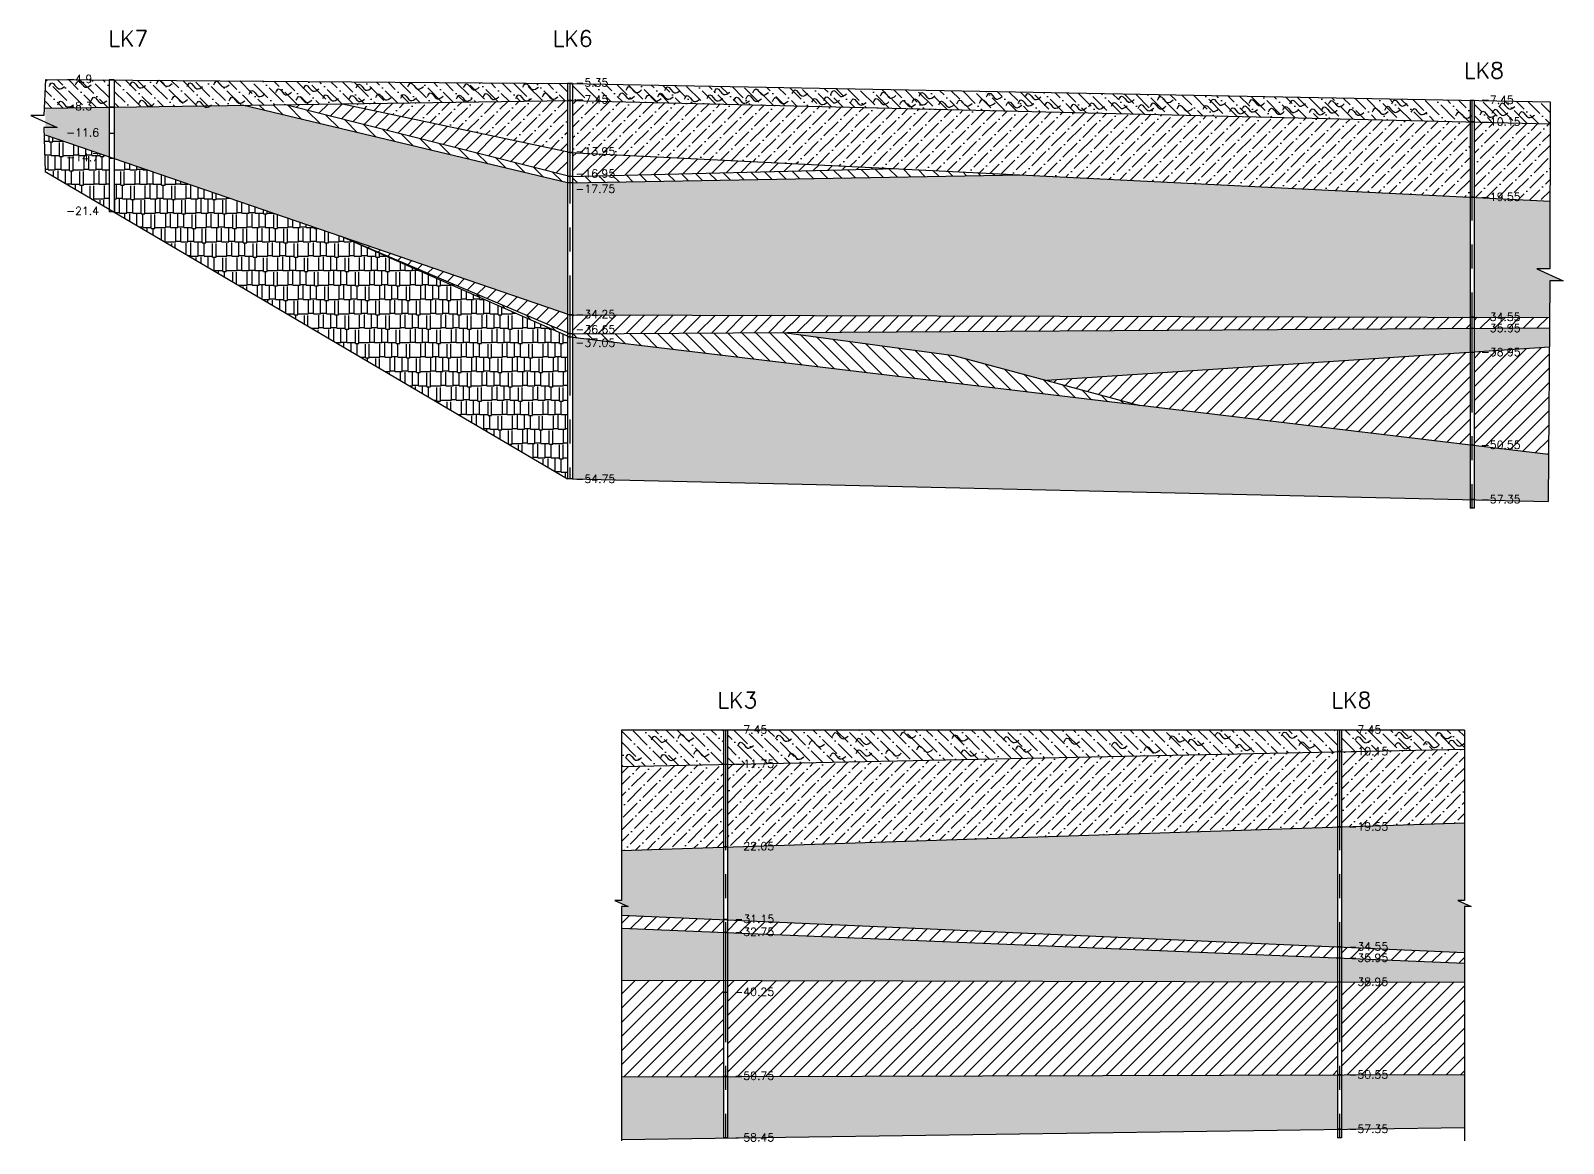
# Model space of a CAD drawing. Header units: millimetres. Extents: x 501029 to 503193, y 1805862 to 1807132.
# Drawn here: x 502999.6 to 503191.1, y 1806342.7 to 1806481.8 of the extents above; entities that cross this region are included whole.
import ezdxf

# ---------------------------------------------------------------- set-up
doc = ezdxf.new("R2010")
doc.units = ezdxf.units.MM
doc.header["$LTSCALE"] = 12
doc.header["$MEASUREMENT"] = 0
doc.linetypes.add('CENTER', pattern=[2, 1.25, -0.25, 0.25, -0.25])
for name, color, linetype in [('A1TITLE', 7, 'CONTINUOUS'), ('BOREHOLE', 7, 'CONTINUOUS'), ('HATCH', 8, 'CONTINUOUS'), ('TEXT', 4, 'CONTINUOUS')]:
    doc.layers.add(name, color=color, linetype=linetype)
doc.styles.get("Standard").update_dxf_attribs({"font": 'romans.shx'})
pattern_1 = [(45, (-208.5963, -79.5112), (-0.8838834765, 0.8838834765), [])]
pattern_2 = [(0, (-208.59625, -79.5112), (0.25, 0.5), [0, -0.5])]
pattern_3 = [(135, (-237.4255, 111.5472), (-1.94454364826, 0.5303300859), [2.5, -0.5, 0, -0.5])]
pattern_4 = [(45, (-237.4255, 111.5472), (0.5303300859, 1.94454364826), [2.5, -0.5, 0, -0.5])]
pattern_5 = [(0, (-230.56093, 92.44035), (0.25, 0.5), [0, -0.5])]
pattern_6 = [(45, (-230.5609, 92.4404), (-0.8838834765, 0.8838834765), [])]
pattern_7 = [(135, (-230.5609, 92.4404), (-0.8838834765, -0.8838834765), [])]
pattern_8 = [(0, (-230.561, 92.4404), (3.825, 1.8), [0.9, -0.75, 1.05, -0.45, 1.35, -0.6]), (0, (-229.661, 92.5154), (3.825, 1.8), [0.75, -2.85, 0.6, -0.9]), (0, (-227.861, 92.3279), (3.825, 1.8), [0.45, -4.65]), (90, (-230.5609, 92.4404), (-1.275, 1.8), [1.725, -5.475]), (90, (-229.6609, 92.4404), (-1.275, 1.8), [1.6875, -5.5125]), (90, (-228.9109, 92.4404), (-1.275, 1.8), [1.575, -5.625]), (90, (-227.8609, 92.3279), (-1.275, 1.8), [1.725, -5.475]), (90, (-227.4109, 92.3279), (-1.275, 1.8), [1.725, -5.475]), (90, (-226.0609, 92.4404), (-1.275, 1.8), [1.65, -5.55])]

msp = doc.modelspace()

# ---------------------------------------------------------------- hatches: boundary and pattern name
at = {"layer": 'HATCH', "linetype": 'Continuous'}
h = msp.add_hatch(dxfattribs=at)
h.set_pattern_fill('ANSI36', color=8, scale=8, angle=90, style=0)
h.set_pattern_definition(pattern_3)
h.paths.add_polyline_path([(503001.41, 1806475.75), (503001.4, 1806472.15), (503009.37, 1806472.27), (503009.37, 1806475.69)])
h.paths.add_polyline_path([(503010.02, 1806475.68), (503010.02, 1806472.28), (503066.63, 1806473.12), (503066.63, 1806475.23)])
h.paths.add_polyline_path([(503003.94, 1806475.06), (503007.68, 1806475.06), (503007.68, 1806476.56), (503003.94, 1806476.56)], flags=9)
h.paths.add_polyline_path([(503003.94, 1806471.66), (503007.73, 1806471.66), (503007.73, 1806473.16), (503003.94, 1806473.16)], flags=9)
h = msp.add_hatch(dxfattribs=at)
h.set_pattern_fill('ANSI36', color=8, scale=8, angle=90, style=0)
h.set_pattern_definition(pattern_3)
h.paths.add_polyline_path([(503189.43, 1806470.19), (503189.43, 1806472.94), (503179.92, 1806473.12), (503179.92, 1806470.42)])
h.paths.add_polyline_path([(503067.28, 1806475.22), (503067.28, 1806473.12), (503179.43, 1806470.43), (503179.43, 1806473.13)])
h.paths.add_polyline_path([(503180.72, 1806472.46), (503185.46, 1806472.46), (503185.46, 1806473.96), (503180.72, 1806473.96)], flags=9)
h.paths.add_polyline_path([(503180.72, 1806469.72), (503186.41, 1806469.72), (503186.41, 1806471.22), (503180.72, 1806471.22)], flags=9)
h.paths.add_polyline_path([(503067.58, 1806474.61), (503072.32, 1806474.61), (503072.32, 1806476.11), (503067.58, 1806476.11)], flags=9)
h.paths.add_polyline_path([(503067.58, 1806472.51), (503072.32, 1806472.51), (503072.32, 1806474.01), (503067.58, 1806474.01)], flags=25)
h = msp.add_hatch(dxfattribs=at)
h.set_pattern_fill('ANSI36', color=8, scale=8, style=0)
h.set_pattern_definition(pattern_4)
h.paths.add_polyline_path([(503189.42, 1806460.54), (503189.43, 1806470.19), (503179.92, 1806470.42), (503179.92, 1806461.01)])
h.paths.add_polyline_path([(503067.28, 1806473.12), (503067.28, 1806466.61), (503179.43, 1806461.04), (503179.43, 1806470.43)])
h.paths.add_polyline_path([(503180.72, 1806469.72), (503186.41, 1806469.72), (503186.41, 1806471.22), (503180.72, 1806471.22)], flags=9)
h.paths.add_polyline_path([(503180.72, 1806460.32), (503186.41, 1806460.32), (503186.41, 1806461.82), (503180.72, 1806461.82)], flags=9)
h.paths.add_polyline_path([(503067.58, 1806472.51), (503072.32, 1806472.51), (503072.32, 1806474.01), (503067.58, 1806474.01)], flags=9)
h.paths.add_polyline_path([(503067.58, 1806466.01), (503073.27, 1806466.01), (503073.27, 1806467.51), (503067.58, 1806467.51)], flags=25)
h = msp.add_hatch(dxfattribs=at)
h.set_pattern_fill('DOTS,_I', color=8, scale=8, style=2)
h.set_pattern_definition(pattern_5)
h.paths.add_polyline_path([(503066.63, 1806446.44), (503066.63, 1806462.83), (503026.05, 1806472.52), (503010.02, 1806472.28), (503010.02, 1806465.88)])
h.paths.add_polyline_path([(503001.4, 1806472.15), (503001.4, 1806468.83), (503009.37, 1806466.1), (503009.37, 1806472.27)])
h.paths.add_polyline_path([(503003.94, 1806471.66), (503007.73, 1806471.66), (503007.73, 1806473.16), (503003.94, 1806473.16)], flags=9)
h.paths.add_polyline_path([(503003.94, 1806468.36), (503008.68, 1806468.36), (503008.68, 1806469.86), (503003.94, 1806469.86)], flags=24)
h.paths.add_polyline_path([(503003.94, 1806465.26), (503008.68, 1806465.26), (503008.68, 1806466.76), (503003.94, 1806466.76)], flags=9)
h = msp.add_hatch(dxfattribs=at)
h.set_pattern_fill('ANSI31,_I', color=8, scale=10, angle=90, style=2)
h.set_pattern_definition(pattern_7)
h.paths.add_polyline_path([(503123.32, 1806463.83), (503107.8, 1806464.6), (503067.28, 1806463.63), (503067.28, 1806462.83)])
h.paths.add_polyline_path([(503066.63, 1806462.83), (503066.63, 1806463.71), (503031.24, 1806472.6), (503026.05, 1806472.52)])
h.paths.add_polyline_path([(503067.58, 1806463.23), (503073.27, 1806463.23), (503073.27, 1806464.73), (503067.58, 1806464.73)], flags=9)
h = msp.add_hatch(dxfattribs=at)
h.set_pattern_fill('ANSI31,_I', color=8, scale=10, style=2)
h.set_pattern_definition(pattern_6)
h.paths.add_polyline_path([(503067.28, 1806466.61), (503067.28, 1806463.63), (503107.8, 1806464.6)])
h.paths.add_polyline_path([(503066.63, 1806463.71), (503066.63, 1806466.7), (503038.33, 1806472.7), (503031.24, 1806472.6)])
h.paths.add_polyline_path([(503067.58, 1806466.01), (503073.27, 1806466.01), (503073.27, 1806467.51), (503067.58, 1806467.51)], flags=9)
h.paths.add_polyline_path([(503067.58, 1806463.23), (503073.27, 1806463.23), (503073.27, 1806464.73), (503067.58, 1806464.73)], flags=9)
h = msp.add_hatch(dxfattribs=at)
h.set_pattern_fill('ANSI36', color=8, scale=8, style=0)
h.set_pattern_definition(pattern_4)
h.paths.add_polyline_path([(503038.33, 1806472.7), (503066.63, 1806466.7), (503066.63, 1806473.12)])
h = msp.add_hatch(dxfattribs=at)
h.set_pattern_fill('AR-RSHKE,_I', color=8, scale=0.15, style=2)
h.set_pattern_definition(pattern_8)
h.paths.add_polyline_path([(503009.37, 1806466.1), (503001.4, 1806468.83), (503001.4, 1806464.25), (503009.37, 1806459.56)])
h.paths.add_polyline_path([(503003.94, 1806465.26), (503008.68, 1806465.26), (503008.68, 1806466.76), (503003.94, 1806466.76)], flags=24)
h = msp.add_hatch(dxfattribs=at)
h.set_pattern_fill('AR-RSHKE,_I', color=8, scale=0.15, style=2)
h.set_pattern_definition(pattern_8)
h.paths.add_polyline_path([(503066.63, 1806425.83), (503066.63, 1806443.67), (503038.34, 1806456.15), (503010.02, 1806465.88), (503010.02, 1806459.18)])
h = msp.add_hatch(dxfattribs=at)
h.set_pattern_fill('DOTS,_I', color=8, scale=8, style=2)
h.set_pattern_definition([(0, (-237.4255, 111.54716), (0.25, 0.5), [0, -0.5])])
h.paths.add_polyline_path([(503187.77, 1806452.06), (503189.41, 1806452.06), (503189.42, 1806460.54), (503179.92, 1806461.01), (503179.92, 1806446.03), (503189.38, 1806446), (503189.41, 1806450.58), (503191.08, 1806450.58)])
h.paths.add_polyline_path([(503179.43, 1806446.03), (503179.43, 1806461.04), (503123.32, 1806463.83), (503067.28, 1806462.83), (503067.28, 1806446.33)])
h.paths.add_polyline_path([(503180.72, 1806460.32), (503186.41, 1806460.32), (503186.41, 1806461.82), (503180.72, 1806461.82)], flags=9)
h.paths.add_polyline_path([(503180.72, 1806445.32), (503186.41, 1806445.32), (503186.41, 1806446.82), (503180.72, 1806446.82)], flags=9)
h.paths.add_polyline_path([(503067.58, 1806461.33), (503073.27, 1806461.33), (503073.27, 1806462.83), (503067.58, 1806462.83)], flags=24)
h.paths.add_polyline_path([(503067.58, 1806445.66), (503073.27, 1806445.66), (503073.27, 1806447.16), (503067.58, 1806447.16)], flags=9)
h = msp.add_hatch(dxfattribs=at)
h.set_pattern_fill('ANSI31,_I', color=8, scale=10, angle=90, style=2)
h.set_pattern_definition(pattern_7)
h.paths.add_polyline_path([(503138.16, 1806434.98), (503114.92, 1806441.24), (503093.97, 1806444.09), (503067.28, 1806443.93), (503067.28, 1806443.49)])
h.paths.add_polyline_path([(503038.3, 1806456.17), (503066.63, 1806443.67), (503066.63, 1806444.07)])
h.paths.add_polyline_path([(503067.58, 1806442.08), (503073.27, 1806442.08), (503073.27, 1806443.58), (503067.58, 1806443.58)], flags=25)
h = msp.add_hatch(dxfattribs=at)
h.set_pattern_fill('ANSI31,_I', color=8, scale=10, style=2)
h.set_pattern_definition(pattern_6)
h.paths.add_polyline_path([(503066.63, 1806444.07), (503066.63, 1806446.44), (503038.35, 1806456.15)])
h = msp.add_hatch(dxfattribs=at)
h.set_pattern_fill('ANSI31,_I', color=8, scale=10, style=2)
h.set_pattern_definition([(45, (-237.4255, 111.5472), (-0.8838834765, 0.8838834765), [])])
h.paths.add_polyline_path([(503189.37, 1806444.69), (503189.38, 1806446), (503179.92, 1806446.03), (503179.92, 1806444.63)])
h.paths.add_polyline_path([(503067.28, 1806446.33), (503067.28, 1806443.93), (503179.43, 1806444.62), (503179.43, 1806446.03)])
h.paths.add_polyline_path([(503180.72, 1806445.32), (503186.41, 1806445.32), (503186.41, 1806446.82), (503180.72, 1806446.82)], flags=9)
h.paths.add_polyline_path([(503180.72, 1806443.92), (503186.41, 1806443.92), (503186.41, 1806445.42), (503180.72, 1806445.42)], flags=9)
h.paths.add_polyline_path([(503067.58, 1806445.66), (503073.27, 1806445.66), (503073.27, 1806447.16), (503067.58, 1806447.16)], flags=9)
h.paths.add_polyline_path([(503067.58, 1806443.75), (503073.27, 1806443.75), (503073.27, 1806445.25), (503067.58, 1806445.25)], flags=9)
h = msp.add_hatch(dxfattribs=at)
h.set_pattern_fill('DOTS,_I', color=8, scale=8, style=2)
h.set_pattern_definition(pattern_5)
h.paths.add_polyline_path([(503179.92, 1806444.63), (503179.92, 1806441.66), (503189.35, 1806442.29), (503189.37, 1806444.69)])
h.paths.add_polyline_path([(503093.97, 1806444.09), (503114.92, 1806441.24), (503126.54, 1806438.11), (503179.43, 1806441.63), (503179.43, 1806444.62)])
h.paths.add_polyline_path([(503180.72, 1806443.92), (503186.41, 1806443.92), (503186.41, 1806445.42), (503180.72, 1806445.42)], flags=9)
h.paths.add_polyline_path([(503180.72, 1806440.92), (503186.41, 1806440.92), (503186.41, 1806442.42), (503180.72, 1806442.42)], flags=9)
h = msp.add_hatch(dxfattribs=at)
h.set_pattern_fill('AR-RSHKE,_I', color=8, scale=0.15, style=2)
h.set_pattern_definition(pattern_8)
h.paths.add_polyline_path([(503179.43, 1806423.23), (503179.43, 1806430.03), (503067.28, 1806443.49), (503067.28, 1806425.83)])
h.paths.add_polyline_path([(503179.92, 1806429.97), (503179.92, 1806423.21), (503189.19, 1806423), (503189.24, 1806428.85)])
h.paths.add_polyline_path([(503067.58, 1806442.08), (503073.27, 1806442.08), (503073.27, 1806443.58), (503067.58, 1806443.58)], flags=9)
h.paths.add_polyline_path([(503067.58, 1806425.06), (503073.27, 1806425.06), (503073.27, 1806426.56), (503067.58, 1806426.56)], flags=25)
h.paths.add_polyline_path([(503180.72, 1806429.32), (503186.41, 1806429.32), (503186.41, 1806430.82), (503180.72, 1806430.82)], flags=9)
h.paths.add_polyline_path([(503180.72, 1806422.52), (503186.41, 1806422.52), (503186.41, 1806424.02), (503180.72, 1806424.02)], flags=9)
h = msp.add_hatch(dxfattribs=at)
h.set_pattern_fill('ANSI31,_I', color=8, scale=10, style=2)
h.set_pattern_definition(pattern_6)
h.paths.add_polyline_path([(503189.24, 1806428.85), (503189.35, 1806442.29), (503179.92, 1806441.66), (503179.92, 1806429.97)])
h.paths.add_polyline_path([(503179.43, 1806430.03), (503179.43, 1806441.63), (503126.54, 1806438.11), (503138.16, 1806434.98)])
h.paths.add_polyline_path([(503180.72, 1806440.92), (503186.41, 1806440.92), (503186.41, 1806442.42), (503180.72, 1806442.42)], flags=9)
h.paths.add_polyline_path([(503180.72, 1806429.32), (503186.41, 1806429.32), (503186.41, 1806430.82), (503180.72, 1806430.82)], flags=25)
h = msp.add_hatch(dxfattribs=at)
h.set_pattern_fill('ANSI36', color=8, scale=8, angle=90, style=0)
h.set_pattern_definition([(135, (-208.5963, -79.5112), (-1.94454364826, 0.5303300859), [2.5, -0.5, 0, -0.5])])
h.paths.add_polyline_path([(503073.4, 1806394.41), (503073.4, 1806389.84), (503086.15, 1806390.1), (503086.15, 1806394.41)])
h.paths.add_polyline_path([(503163.38, 1806394.41), (503163.38, 1806391.71), (503178.73, 1806392.03), (503178.73, 1806394.41)])
h.paths.add_polyline_path([(503162.88, 1806391.7), (503162.88, 1806394.41), (503086.64, 1806394.41), (503086.64, 1806390.11)])
h.paths.add_polyline_path([(503164.17, 1806391), (503169.86, 1806391), (503169.86, 1806392.5), (503164.17, 1806392.5)], flags=9)
h.paths.add_polyline_path([(503164.17, 1806393.74), (503168.91, 1806393.74), (503168.91, 1806395.24), (503164.17, 1806395.24)], flags=9)
h.paths.add_polyline_path([(503087.44, 1806393.74), (503092.18, 1806393.74), (503092.18, 1806395.24), (503087.44, 1806395.24)], flags=9)
h.paths.add_polyline_path([(503087.44, 1806389.44), (503093.13, 1806389.44), (503093.13, 1806390.94), (503087.44, 1806390.94)], flags=9)
h.paths.add_polyline_path([(503087.44, 1806393.74), (503092.18, 1806393.74), (503092.18, 1806395.24), (503087.44, 1806395.24)], flags=9)
h.paths.add_polyline_path([(503087.44, 1806389.44), (503093.13, 1806389.44), (503093.13, 1806390.94), (503087.44, 1806390.94)], flags=9)
h = msp.add_hatch(dxfattribs=at)
h.set_pattern_fill('ANSI36', color=8, scale=8, style=0)
h.set_pattern_definition([(45, (-208.5963, -79.5112), (0.5303300859, 1.94454364826), [2.5, -0.5, 0, -0.5])])
h.paths.add_polyline_path([(503086.15, 1806379.79), (503086.15, 1806390.1), (503073.4, 1806389.84), (503073.4, 1806379.37)])
h.paths.add_polyline_path([(503162.88, 1806382.3), (503162.88, 1806391.7), (503086.64, 1806390.11), (503086.64, 1806379.81)])
h.paths.add_polyline_path([(503163.38, 1806391.71), (503163.38, 1806382.31), (503178.73, 1806382.82), (503178.73, 1806392.03)])
h.paths.add_polyline_path([(503087.44, 1806389.44), (503093.13, 1806389.44), (503093.13, 1806390.94), (503087.44, 1806390.94)], flags=24)
h.paths.add_polyline_path([(503087.44, 1806379.14), (503093.13, 1806379.14), (503093.13, 1806380.64), (503087.44, 1806380.64)], flags=9)
h.paths.add_polyline_path([(503087.44, 1806389.44), (503093.13, 1806389.44), (503093.13, 1806390.94), (503087.44, 1806390.94)], flags=24)
h.paths.add_polyline_path([(503087.44, 1806379.14), (503093.13, 1806379.14), (503093.13, 1806380.64), (503087.44, 1806380.64)], flags=9)
h.paths.add_polyline_path([(503164.17, 1806381.6), (503169.86, 1806381.6), (503169.86, 1806383.1), (503164.17, 1806383.1)], flags=9)
h.paths.add_polyline_path([(503164.17, 1806391), (503169.86, 1806391), (503169.86, 1806392.5), (503164.17, 1806392.5)], flags=9)
h = msp.add_hatch(dxfattribs=at)
h.set_pattern_fill('DOTS,_I', color=8, scale=8, style=2)
h.set_pattern_definition(pattern_2)
h.paths.add_polyline_path([(503073.4, 1806379.37), (503073.4, 1806373.09), (503072.58, 1806373.09), (503074.24, 1806372.34), (503073.4, 1806372.34), (503073.4, 1806371.28), (503086.15, 1806370.72), (503086.15, 1806379.79)])
h.paths.add_polyline_path([(503162.88, 1806367.32), (503162.88, 1806382.3), (503086.64, 1806379.81), (503086.64, 1806370.7)])
h.paths.add_polyline_path([(503177.91, 1806373.09), (503178.73, 1806373.09), (503178.73, 1806382.82), (503163.38, 1806382.31), (503163.38, 1806367.3), (503178.73, 1806366.62), (503178.73, 1806372.34), (503179.57, 1806372.34)])
h.paths.add_polyline_path([(503087.44, 1806379.14), (503093.13, 1806379.14), (503093.13, 1806380.64), (503087.44, 1806380.64)], flags=24)
h.paths.add_polyline_path([(503087.44, 1806370.04), (503093.13, 1806370.04), (503093.13, 1806371.54), (503087.44, 1806371.54)], flags=25)
h.paths.add_polyline_path([(503087.44, 1806379.14), (503093.13, 1806379.14), (503093.13, 1806380.64), (503087.44, 1806380.64)], flags=24)
h.paths.add_polyline_path([(503087.44, 1806370.04), (503093.13, 1806370.04), (503093.13, 1806371.54), (503087.44, 1806371.54)], flags=25)
h.paths.add_polyline_path([(503164.17, 1806366.6), (503169.86, 1806366.6), (503169.86, 1806368.1), (503164.17, 1806368.1)], flags=9)
h.paths.add_polyline_path([(503164.17, 1806381.6), (503169.86, 1806381.6), (503169.86, 1806383.1), (503164.17, 1806383.1)], flags=9)
h = msp.add_hatch(dxfattribs=at)
h.set_pattern_fill('ANSI31,_I', color=8, scale=10, style=2)
h.set_pattern_definition(pattern_1)
h.paths.add_polyline_path([(503073.4, 1806371.28), (503073.4, 1806369.65), (503086.15, 1806369.12), (503086.15, 1806370.72)])
h.paths.add_polyline_path([(503086.64, 1806370.7), (503086.64, 1806369.1), (503162.88, 1806365.92), (503162.88, 1806367.32)])
h.paths.add_polyline_path([(503163.38, 1806367.3), (503163.38, 1806365.9), (503178.73, 1806365.26), (503178.73, 1806366.62)])
h.paths.add_polyline_path([(503087.44, 1806370.04), (503093.13, 1806370.04), (503093.13, 1806371.54), (503087.44, 1806371.54)], flags=9)
h.paths.add_polyline_path([(503087.44, 1806368.44), (503093.13, 1806368.44), (503093.13, 1806369.94), (503087.44, 1806369.94)], flags=25)
h.paths.add_polyline_path([(503087.44, 1806370.04), (503093.13, 1806370.04), (503093.13, 1806371.54), (503087.44, 1806371.54)], flags=9)
h.paths.add_polyline_path([(503087.44, 1806368.44), (503093.13, 1806368.44), (503093.13, 1806369.94), (503087.44, 1806369.94)], flags=25)
h.paths.add_polyline_path([(503164.17, 1806365.2), (503169.86, 1806365.2), (503169.86, 1806366.7), (503164.17, 1806366.7)], flags=9)
h.paths.add_polyline_path([(503164.17, 1806366.6), (503169.86, 1806366.6), (503169.86, 1806368.1), (503164.17, 1806368.1)], flags=9)
h = msp.add_hatch(dxfattribs=at)
h.set_pattern_fill('DOTS,_I', color=8, scale=8, style=2)
h.set_pattern_definition(pattern_2)
h.paths.add_polyline_path([(503086.15, 1806363.1), (503086.15, 1806369.12), (503073.4, 1806369.65), (503073.4, 1806363.13)])
h.paths.add_polyline_path([(503162.88, 1806362.91), (503162.88, 1806365.92), (503086.64, 1806369.1), (503086.64, 1806363.1)])
h.paths.add_polyline_path([(503163.38, 1806365.9), (503163.38, 1806362.91), (503178.73, 1806362.87), (503178.73, 1806365.26)])
h.paths.add_polyline_path([(503087.44, 1806368.44), (503093.13, 1806368.44), (503093.13, 1806369.94), (503087.44, 1806369.94)], flags=9)
h.paths.add_polyline_path([(503087.44, 1806368.44), (503093.13, 1806368.44), (503093.13, 1806369.94), (503087.44, 1806369.94)], flags=9)
h.paths.add_polyline_path([(503164.17, 1806362.2), (503169.86, 1806362.2), (503169.86, 1806363.7), (503164.17, 1806363.7)], flags=9)
h.paths.add_polyline_path([(503164.17, 1806365.2), (503169.86, 1806365.2), (503169.86, 1806366.7), (503164.17, 1806366.7)], flags=9)
h = msp.add_hatch(dxfattribs=at)
h.set_pattern_fill('ANSI31,_I', color=8, scale=10, style=2)
h.set_pattern_definition(pattern_1)
h.paths.add_polyline_path([(503073.4, 1806363.13), (503073.4, 1806351.07), (503086.15, 1806351.11), (503086.15, 1806363.1)])
h.paths.add_polyline_path([(503162.88, 1806351.31), (503162.88, 1806362.91), (503086.64, 1806363.1), (503086.64, 1806351.11)])
h.paths.add_polyline_path([(503178.73, 1806351.35), (503178.73, 1806362.87), (503163.38, 1806362.91), (503163.38, 1806351.31)])
h.paths.add_polyline_path([(503087.44, 1806360.94), (503093.13, 1806360.94), (503093.13, 1806362.44), (503087.44, 1806362.44)], flags=24)
h.paths.add_polyline_path([(503087.44, 1806350.44), (503093.13, 1806350.44), (503093.13, 1806351.94), (503087.44, 1806351.94)], flags=9)
h.paths.add_polyline_path([(503087.44, 1806360.94), (503093.13, 1806360.94), (503093.13, 1806362.44), (503087.44, 1806362.44)], flags=24)
h.paths.add_polyline_path([(503087.44, 1806350.44), (503093.13, 1806350.44), (503093.13, 1806351.94), (503087.44, 1806351.94)], flags=9)
h.paths.add_polyline_path([(503164.17, 1806350.6), (503169.86, 1806350.6), (503169.86, 1806352.1), (503164.17, 1806352.1)], flags=9)
h.paths.add_polyline_path([(503164.17, 1806362.2), (503169.86, 1806362.2), (503169.86, 1806363.7), (503164.17, 1806363.7)], flags=9)
h = msp.add_hatch(dxfattribs=at)
h.set_pattern_fill('CROSS', color=8, scale=4, style=0)
h.set_pattern_definition([(0, (-208.5963, -79.5112), (1, 1), [0.5, -1.5]), (90, (-208.3463, -79.7612), (-1, 1), [0.5, -1.5])])
h.paths.add_polyline_path([(503162.88, 1806344.51), (503162.88, 1806351.31), (503086.64, 1806351.11), (503086.64, 1806343.41)])
h.paths.add_polyline_path([(503086.15, 1806351.11), (503073.4, 1806351.07), (503073.4, 1806343.22), (503086.15, 1806343.4)])
h.paths.add_polyline_path([(503163.38, 1806351.31), (503163.38, 1806344.51), (503178.73, 1806344.73), (503178.73, 1806351.35)])
h.paths.add_polyline_path([(503087.44, 1806350.44), (503093.13, 1806350.44), (503093.13, 1806351.94), (503087.44, 1806351.94)], flags=9)
h.paths.add_polyline_path([(503087.44, 1806342.74), (503093.13, 1806342.74), (503093.13, 1806344.24), (503087.44, 1806344.24)], flags=9)
h.paths.add_polyline_path([(503087.44, 1806350.44), (503093.13, 1806350.44), (503093.13, 1806351.94), (503087.44, 1806351.94)], flags=9)
h.paths.add_polyline_path([(503087.44, 1806342.74), (503093.13, 1806342.74), (503093.13, 1806344.24), (503087.44, 1806344.24)], flags=9)
h.paths.add_polyline_path([(503164.17, 1806343.8), (503169.86, 1806343.8), (503169.86, 1806345.3), (503164.17, 1806345.3)], flags=9)
h.paths.add_polyline_path([(503164.17, 1806350.6), (503169.86, 1806350.6), (503169.86, 1806352.1), (503164.17, 1806352.1)], flags=9)

# ---------------------------------------------------------------- linework, layer by layer
at = {"layer": 'A1TITLE', "linetype": 'Continuous'}
for p, q in [((503067.28, 1806475.23), (503066.63, 1806475.23)), ((503067.28, 1806473.13), (503066.63, 1806473.13)), ((503067.28, 1806462.83), (503066.63, 1806462.83)), ((503067.28, 1806446.33), (503066.63, 1806446.33)), ((503067.28, 1806443.93), (503066.63, 1806443.93)), ((503067.28, 1806443.53), (503066.63, 1806443.53)), ((503067.28, 1806425.83), (503066.63, 1806425.83))]:
    msp.add_line(p, q, dxfattribs=at)
at = {"layer": 'BOREHOLE', "linetype": 'Continuous'}
for p, q in [((503009.37, 1806475.68), (503009.37, 1806459.18)), ((503010.02, 1806475.68), (503009.37, 1806475.68)), ((503010.02, 1806475.68), (503010.02, 1806459.18)), ((503066.63, 1806475.23), (503066.63, 1806425.83)), ((503067.28, 1806475.23), (503067.28, 1806425.83)), ((503010.02, 1806472.28), (503009.37, 1806472.28)), ((503179.43, 1806473.13), (503179.43, 1806422.13)), ((503179.92, 1806473.13), (503179.43, 1806473.13)), ((503179.92, 1806473.13), (503179.92, 1806422.13)), ((503179.92, 1806470.43), (503179.43, 1806470.43)), ((503010.02, 1806468.98), (503009.37, 1806468.98)), ((503010.02, 1806465.88), (503009.37, 1806465.88)), ((503179.92, 1806461.03), (503179.43, 1806461.03)), ((503010.02, 1806459.18), (503009.37, 1806459.18)), ((503179.92, 1806446.03), (503179.43, 1806446.03)), ((503179.92, 1806444.63), (503179.43, 1806444.63)), ((503179.92, 1806441.63), (503179.43, 1806441.63)), ((503179.92, 1806430.03), (503179.43, 1806430.03)), ((503179.92, 1806423.23), (503179.43, 1806423.23)), ((503179.92, 1806422.13), (503179.43, 1806422.13)), ((503086.64, 1806394.41), (503086.15, 1806394.41)), ((503086.15, 1806394.41), (503086.15, 1806343.41)), ((503086.64, 1806394.41), (503086.15, 1806394.41)), ((503086.15, 1806394.41), (503086.15, 1806343.41)), ((503086.64, 1806394.41), (503086.64, 1806343.41)), ((503086.64, 1806394.41), (503086.64, 1806343.41)), ((503162.88, 1806394.41), (503162.88, 1806343.41)), ((503163.38, 1806394.41), (503162.88, 1806394.41)), ((503163.38, 1806394.41), (503163.38, 1806343.41)), ((503073.4, 1806389.84), (503178.73, 1806392.03)), ((503163.38, 1806391.71), (503162.88, 1806391.71)), ((503086.64, 1806390.11), (503086.15, 1806390.11)), ((503086.64, 1806390.11), (503086.15, 1806390.11)), ((503073.4, 1806379.37), (503178.73, 1806382.82)), ((503163.38, 1806382.31), (503162.88, 1806382.31)), ((503086.64, 1806379.81), (503086.15, 1806379.81)), ((503086.64, 1806379.81), (503086.15, 1806379.81)), ((503073.4, 1806371.28), (503178.73, 1806366.62)), ((503086.64, 1806370.71), (503086.15, 1806370.71)), ((503086.64, 1806370.71), (503086.15, 1806370.71)), ((503086.64, 1806369.11), (503086.15, 1806369.11)), ((503086.64, 1806369.11), (503086.15, 1806369.11)), ((503163.38, 1806367.31), (503162.88, 1806367.31)), ((503163.38, 1806365.91), (503162.88, 1806365.91)), ((503163.38, 1806362.91), (503162.88, 1806362.91)), ((503086.64, 1806361.61), (503086.15, 1806361.61)), ((503086.64, 1806361.61), (503086.15, 1806361.61)), ((503086.64, 1806351.11), (503086.15, 1806351.11)), ((503086.64, 1806351.11), (503086.15, 1806351.11)), ((503163.38, 1806351.31), (503162.88, 1806351.31)), ((503086.64, 1806343.41), (503086.15, 1806343.41)), ((503086.64, 1806343.41), (503086.15, 1806343.41)), ((503163.38, 1806344.51), (503162.88, 1806344.51)), ((503163.38, 1806343.41), (503162.88, 1806343.41))]:
    msp.add_line(p, q, dxfattribs=at)
at = {"layer": 'BOREHOLE', "color": 8, "linetype": 'CENTER'}
for p, q in [((503066.96, 1806475.23), (503066.96, 1806425.83)), ((503179.67, 1806473.13), (503179.67, 1806422.13)), ((503086.39, 1806394.41), (503086.39, 1806343.41)), ((503086.39, 1806394.41), (503086.39, 1806343.41)), ((503163.13, 1806394.41), (503163.13, 1806343.41))]:
    msp.add_line(p, q, dxfattribs=at)
at = {"layer": 'BOREHOLE', "color": 4, "linetype": 'Continuous', "flags": 128}
for points in [[(503001.41, 1806475.75), (503001.21, 1806471.23), (502999.57, 1806471.23), (503002.89, 1806469.75), (503001.21, 1806469.75), (503001.4, 1806464.25)], [(503189.43, 1806472.94), (503189.41, 1806452.06), (503187.77, 1806452.06), (503191.08, 1806450.58), (503189.41, 1806450.58), (503189.19, 1806423)], [(503178.73, 1806394.41), (503178.73, 1806373.09), (503177.91, 1806373.09), (503179.57, 1806372.34), (503178.73, 1806372.34), (503178.73, 1806343.04)]]:
    msp.add_lwpolyline(points, dxfattribs=at)
at = {"layer": 'BOREHOLE', "linetype": 'Continuous', "flags": 128}
for points in [[(503001.41, 1806475.75), (503066.96, 1806475.23)], [(503066.96, 1806475.23), (503189.43, 1806472.94)], [(503001.4, 1806472.15), (503066.96, 1806473.13)], [(503066.63, 1806462.83), (503026.05, 1806472.52)], [(503066.96, 1806463.63), (503031.24, 1806472.6)], [(503066.96, 1806466.63), (503038.33, 1806472.7)], [(503066.96, 1806473.13), (503189.43, 1806470.19)], [(503001.4, 1806468.83), (503066.96, 1806446.33)], [(503066.96, 1806466.63), (503189.42, 1806460.54)], [(503001.4, 1806464.25), (503066.63, 1806425.83)], [(503066.96, 1806463.63), (503107.8, 1806464.6)], [(503066.96, 1806462.83), (503123.32, 1806463.83)], [(503066.96, 1806443.93), (503038.3, 1806456.17)], [(503066.96, 1806443.53), (503038.3, 1806456.17)], [(503066.96, 1806446.33), (503189.38, 1806446)], [(503066.96, 1806443.93), (503189.37, 1806444.69)], [(503189.24, 1806428.85), (503066.96, 1806443.53)], [(503093.97, 1806444.09), (503114.92, 1806441.24), (503138.16, 1806434.98)], [(503189.35, 1806442.29), (503126.54, 1806438.11)], [(503067.28, 1806425.83), (503189.19, 1806423)], [(503178.73, 1806394.41), (503073.4, 1806394.41), (503073.4, 1806373.09), (503072.58, 1806373.09), (503074.24, 1806372.34), (503073.4, 1806372.34), (503073.4, 1806343.04)], [(503073.4, 1806369.65), (503178.73, 1806365.26)], [(503073.4, 1806363.13), (503178.73, 1806362.87)], [(503073.4, 1806351.07), (503178.73, 1806351.35)], [(503073.4, 1806343.22), (503178.73, 1806344.73)]]:
    msp.add_lwpolyline(points, dxfattribs=at)
at = {"layer": 'HATCH', "linetype": 'Continuous'}
for p, q in [((503067.28, 1806466.63), (503066.63, 1806466.63)), ((503067.28, 1806463.63), (503066.63, 1806463.63))]:
    msp.add_line(p, q, dxfattribs=at)
at = {"layer": 'HATCH', "color": 8, "linetype": 'Continuous'}
for points in [[(503001.86, 1806474.85), (503001.97, 1806475.07), (503002.31, 1806475.72), (503002.94, 1806474.21), (503003.56, 1806474.68), (503003.81, 1806474.88)], [(503005.19, 1806475.06), (503005.3, 1806475.28), (503005.63, 1806475.93), (503006.27, 1806474.42), (503006.88, 1806474.9), (503007.14, 1806475.09)], [(503011.96, 1806474.98), (503012.07, 1806475.2), (503012.4, 1806475.85), (503013.04, 1806474.34), (503013.65, 1806474.81), (503013.91, 1806475.01)], [(503015.29, 1806475.2), (503015.4, 1806475.41), (503015.73, 1806476.06), (503016.37, 1806474.56), (503016.98, 1806475.03), (503017.23, 1806475.22)], [(503019.11, 1806474.85), (503019.23, 1806475.07), (503019.56, 1806475.72), (503020.2, 1806474.21), (503020.81, 1806474.68), (503021.06, 1806474.88)], [(503022.44, 1806475.06), (503022.55, 1806475.28), (503022.88, 1806475.93), (503023.52, 1806474.42), (503024.13, 1806474.9), (503024.39, 1806475.09)], [(503046.71, 1806474.82), (503046.82, 1806475.04), (503047.15, 1806475.69), (503047.79, 1806474.18), (503048.4, 1806474.66), (503048.65, 1806474.85)], [(503061.06, 1806474.77), (503061.18, 1806474.99), (503061.51, 1806475.64), (503062.14, 1806474.13), (503062.76, 1806474.61), (503063.01, 1806474.8)], [(503007.12, 1806473.06), (503007.23, 1806473.28), (503007.56, 1806473.93), (503008.2, 1806472.42), (503008.81, 1806472.9), (503009.07, 1806473.09)], [(503017.22, 1806473.19), (503017.33, 1806473.41), (503017.66, 1806474.06), (503018.3, 1806472.55), (503018.91, 1806473.03), (503019.17, 1806473.22)], [(503024.37, 1806473.06), (503024.49, 1806473.28), (503024.82, 1806473.93), (503025.45, 1806472.42), (503026.07, 1806472.9), (503026.32, 1806473.09)], [(503026.86, 1806473.9), (503026.98, 1806474.12), (503027.31, 1806474.77), (503027.94, 1806473.26), (503028.56, 1806473.73), (503028.81, 1806473.93)], [(503030.19, 1806474.12), (503030.3, 1806474.33), (503030.63, 1806474.98), (503031.27, 1806473.47), (503031.88, 1806473.95), (503032.14, 1806474.14)], [(503032.75, 1806473.14), (503032.87, 1806473.36), (503033.2, 1806474.01), (503033.84, 1806472.5), (503034.45, 1806472.97), (503034.7, 1806473.17)], [(503033.64, 1806474.56), (503033.75, 1806474.78), (503034.08, 1806475.43), (503034.72, 1806473.92), (503035.33, 1806474.4), (503035.58, 1806474.59)], [(503036.08, 1806473.35), (503036.19, 1806473.57), (503036.52, 1806474.22), (503037.16, 1806472.71), (503037.77, 1806473.19), (503038.03, 1806473.38)], [(503039.35, 1806473.27), (503039.47, 1806473.49), (503039.8, 1806474.14), (503040.44, 1806472.63), (503041.05, 1806473.1), (503041.3, 1806473.3)], [(503040.24, 1806474.69), (503040.35, 1806474.91), (503040.68, 1806475.56), (503041.32, 1806474.05), (503041.93, 1806474.53), (503042.18, 1806474.72)], [(503042.68, 1806473.48), (503042.79, 1806473.7), (503043.12, 1806474.35), (503043.76, 1806472.84), (503044.37, 1806473.32), (503044.63, 1806473.51)], [(503045.82, 1806473.4), (503045.94, 1806473.62), (503046.27, 1806474.27), (503046.9, 1806472.76), (503047.52, 1806473.24), (503047.77, 1806473.43)], [(503049.15, 1806473.62), (503049.26, 1806473.83), (503049.59, 1806474.48), (503050.23, 1806472.98), (503050.84, 1806473.45), (503051.1, 1806473.64)], [(503052.79, 1806473.32), (503052.9, 1806473.54), (503053.23, 1806474.19), (503053.87, 1806472.68), (503054.49, 1806473.16), (503054.74, 1806473.35)], [(503053.67, 1806474.75), (503053.79, 1806474.96), (503054.12, 1806475.61), (503054.75, 1806474.11), (503055.37, 1806474.58), (503055.62, 1806474.77)], [(503056.12, 1806473.54), (503056.23, 1806473.76), (503056.56, 1806474.4), (503057.2, 1806472.9), (503057.81, 1806473.37), (503058.06, 1806473.57)], [(503060.18, 1806473.35), (503060.29, 1806473.57), (503060.62, 1806474.22), (503061.26, 1806472.71), (503061.87, 1806473.18), (503062.13, 1806473.38)], [(503063.51, 1806473.56), (503063.62, 1806473.78), (503063.95, 1806474.43), (503064.59, 1806472.92), (503065.2, 1806473.4), (503065.45, 1806473.59)], [(503073.08, 1806473.61), (503073.19, 1806473.83), (503073.52, 1806474.48), (503074.16, 1806472.97), (503074.77, 1806473.45), (503075.02, 1806473.64)], [(503073.96, 1806474.41), (503074.07, 1806474.62), (503074.4, 1806475.27), (503075.04, 1806473.76), (503075.65, 1806474.24), (503075.91, 1806474.43)], [(503076.41, 1806473.33), (503076.52, 1806473.55), (503076.85, 1806474.2), (503077.49, 1806472.69), (503078.1, 1806473.16), (503078.35, 1806473.36)], [(503077.92, 1806473.56), (503078.03, 1806473.78), (503078.36, 1806474.43), (503079, 1806472.92), (503079.61, 1806473.39), (503079.86, 1806473.59)], [(503078.8, 1806474.35), (503078.91, 1806474.57), (503079.24, 1806475.22), (503079.88, 1806473.71), (503080.49, 1806474.19), (503080.74, 1806474.38)], [(503081.25, 1806473.28), (503081.36, 1806473.49), (503081.69, 1806474.14), (503082.33, 1806472.63), (503082.94, 1806473.11), (503083.19, 1806473.3)], [(503084.1, 1806473.35), (503084.21, 1806473.57), (503084.54, 1806474.22), (503085.18, 1806472.71), (503085.79, 1806473.18), (503086.04, 1806473.38)], [(503084.98, 1806474.14), (503085.09, 1806474.36), (503085.42, 1806475.01), (503086.06, 1806473.5), (503086.67, 1806473.98), (503086.92, 1806474.17)], [(503087.43, 1806473.07), (503087.54, 1806473.28), (503087.87, 1806473.93), (503088.51, 1806472.42), (503089.12, 1806472.9), (503089.37, 1806473.09)], [(503088.94, 1806473.3), (503089.05, 1806473.52), (503089.38, 1806474.16), (503090.02, 1806472.66), (503090.63, 1806473.13), (503090.88, 1806473.33)], [(503089.82, 1806474.09), (503089.93, 1806474.31), (503090.26, 1806474.96), (503090.9, 1806473.45), (503091.51, 1806473.92), (503091.76, 1806474.12)], [(503092.26, 1806473.01), (503092.38, 1806473.23), (503092.71, 1806473.88), (503093.35, 1806472.37), (503093.96, 1806472.85), (503094.21, 1806473.04)], [(503094.73, 1806473.97), (503094.84, 1806474.19), (503095.17, 1806474.84), (503095.81, 1806473.33), (503096.42, 1806473.8), (503096.67, 1806474)], [(503097.18, 1806472.89), (503097.29, 1806473.11), (503097.62, 1806473.76), (503098.26, 1806472.25), (503098.87, 1806472.72), (503099.12, 1806472.92)], [(503098.69, 1806473.12), (503098.8, 1806473.34), (503099.13, 1806473.99), (503099.77, 1806472.48), (503100.38, 1806472.96), (503100.63, 1806473.15)], [(503099.57, 1806473.92), (503099.68, 1806474.13), (503100.01, 1806474.78), (503100.65, 1806473.27), (503101.26, 1806473.75), (503101.51, 1806473.94)], [(503104.87, 1806472.91), (503104.98, 1806473.13), (503105.31, 1806473.78), (503105.95, 1806472.27), (503106.56, 1806472.75), (503106.81, 1806472.94)], [(503105.75, 1806473.71), (503105.86, 1806473.92), (503106.19, 1806474.57), (503106.83, 1806473.06), (503107.44, 1806473.54), (503107.69, 1806473.73)], [(503109.71, 1806472.86), (503109.82, 1806473.08), (503110.15, 1806473.73), (503110.79, 1806472.22), (503111.4, 1806472.69), (503111.65, 1806472.89)], [(503110.59, 1806473.65), (503110.7, 1806473.87), (503111.03, 1806474.52), (503111.67, 1806473.01), (503112.28, 1806473.49), (503112.53, 1806473.68)], [(503119.01, 1806473.58), (503119.12, 1806473.8), (503119.45, 1806474.45), (503120.09, 1806472.94), (503120.7, 1806473.41), (503120.95, 1806473.61)], [(503123.85, 1806473.53), (503123.96, 1806473.75), (503124.29, 1806474.39), (503124.93, 1806472.89), (503125.54, 1806473.36), (503125.79, 1806473.56)], [(503135.52, 1806473.21), (503135.64, 1806473.42), (503135.97, 1806474.07), (503136.6, 1806472.56), (503137.22, 1806473.04), (503137.47, 1806473.23)], [(503140.36, 1806473.15), (503140.47, 1806473.37), (503140.8, 1806474.02), (503141.44, 1806472.51), (503142.06, 1806472.99), (503142.31, 1806473.18)], [(503002.97, 1806472.56), (503003.08, 1806472.78), (503003.41, 1806473.43), (503004.05, 1806471.92), (503004.67, 1806472.4), (503004.92, 1806472.59)], [(503013.07, 1806472.69), (503013.18, 1806472.91), (503013.51, 1806473.56), (503014.15, 1806472.05), (503014.76, 1806472.53), (503015.02, 1806472.72)], [(503020.22, 1806472.56), (503020.34, 1806472.78), (503020.67, 1806473.43), (503021.3, 1806471.92), (503021.92, 1806472.4), (503022.17, 1806472.59)], [(503102.01, 1806472.84), (503102.13, 1806473.06), (503102.46, 1806473.71), (503103.09, 1806472.2), (503103.71, 1806472.67), (503103.96, 1806472.87)], [(503108.19, 1806472.63), (503108.31, 1806472.85), (503108.64, 1806473.5), (503109.27, 1806471.99), (503109.89, 1806472.46), (503110.14, 1806472.66)], [(503113.03, 1806472.58), (503113.14, 1806472.79), (503113.47, 1806473.44), (503114.11, 1806471.93), (503114.73, 1806472.41), (503114.98, 1806472.6)], [(503115.28, 1806472.71), (503115.39, 1806472.93), (503115.72, 1806473.58), (503116.36, 1806472.07), (503116.97, 1806472.55), (503117.22, 1806472.74)], [(503118.13, 1806472.79), (503118.24, 1806473.01), (503118.57, 1806473.65), (503119.21, 1806472.15), (503119.82, 1806472.62), (503120.07, 1806472.82)], [(503121.46, 1806472.5), (503121.57, 1806472.72), (503121.9, 1806473.37), (503122.54, 1806471.86), (503123.15, 1806472.34), (503123.4, 1806472.53)], [(503122.97, 1806472.74), (503123.08, 1806472.95), (503123.41, 1806473.6), (503124.05, 1806472.09), (503124.66, 1806472.57), (503124.91, 1806472.76)], [(503126.29, 1806472.45), (503126.41, 1806472.67), (503126.74, 1806473.32), (503127.37, 1806471.81), (503127.99, 1806472.28), (503128.24, 1806472.48)], [(503129.55, 1806472.2), (503129.66, 1806472.42), (503129.99, 1806473.07), (503130.63, 1806471.56), (503131.24, 1806472.03), (503131.49, 1806472.23)], [(503131.79, 1806472.34), (503131.9, 1806472.56), (503132.23, 1806473.21), (503132.87, 1806471.7), (503133.48, 1806472.17), (503133.73, 1806472.37)], [(503134.64, 1806472.41), (503134.75, 1806472.63), (503135.08, 1806473.28), (503135.72, 1806471.77), (503136.34, 1806472.25), (503136.59, 1806472.44)], [(503137.97, 1806472.13), (503138.08, 1806472.35), (503138.41, 1806473), (503139.05, 1806471.49), (503139.66, 1806471.96), (503139.91, 1806472.16)], [(503139.48, 1806472.36), (503139.59, 1806472.58), (503139.92, 1806473.23), (503140.56, 1806471.72), (503141.17, 1806472.19), (503141.43, 1806472.39)], [(503142.81, 1806472.08), (503142.92, 1806472.29), (503143.25, 1806472.94), (503143.89, 1806471.43), (503144.5, 1806471.91), (503144.75, 1806472.1)], [(503146.09, 1806472.04), (503146.2, 1806472.26), (503146.53, 1806472.9), (503147.17, 1806471.4), (503147.78, 1806471.87), (503148.03, 1806472.07)], [(503146.97, 1806472.83), (503147.08, 1806473.05), (503147.41, 1806473.7), (503148.05, 1806472.19), (503148.66, 1806472.66), (503148.92, 1806472.86)], [(503149.42, 1806471.75), (503149.53, 1806471.97), (503149.86, 1806472.62), (503150.5, 1806471.11), (503151.11, 1806471.59), (503151.36, 1806471.78)], [(503150.93, 1806471.99), (503151.04, 1806472.2), (503151.37, 1806472.85), (503152.01, 1806471.34), (503152.62, 1806471.82), (503152.87, 1806472.01)], [(503151.81, 1806472.78), (503151.92, 1806473), (503152.25, 1806473.64), (503152.89, 1806472.14), (503153.5, 1806472.61), (503153.75, 1806472.81)], [(503154.26, 1806471.7), (503154.37, 1806471.92), (503154.7, 1806472.57), (503155.34, 1806471.06), (503155.95, 1806471.53), (503156.2, 1806471.73)], [(503156.04, 1806471.91), (503156.15, 1806472.13), (503156.48, 1806472.78), (503157.12, 1806471.27), (503157.73, 1806471.75), (503157.98, 1806471.94)], [(503156.92, 1806472.7), (503157.03, 1806472.92), (503157.36, 1806473.57), (503158, 1806472.06), (503158.61, 1806472.54), (503158.86, 1806472.73)], [(503159.36, 1806471.63), (503159.47, 1806471.85), (503159.81, 1806472.49), (503160.44, 1806470.99), (503161.06, 1806471.46), (503161.31, 1806471.66)], [(503160.87, 1806471.86), (503160.99, 1806472.08), (503161.32, 1806472.73), (503161.96, 1806471.22), (503162.57, 1806471.69), (503162.82, 1806471.89)], [(503161.76, 1806472.65), (503161.87, 1806472.87), (503162.2, 1806473.52), (503162.84, 1806472.01), (503163.45, 1806472.49), (503163.7, 1806472.68)], [(503164.2, 1806471.58), (503164.31, 1806471.79), (503164.64, 1806472.44), (503165.28, 1806470.93), (503165.89, 1806471.41), (503166.15, 1806471.6)], [(503167.25, 1806471.69), (503167.36, 1806471.91), (503167.69, 1806472.56), (503168.33, 1806471.05), (503168.94, 1806471.52), (503169.19, 1806471.72)], [(503168.76, 1806471.92), (503168.87, 1806472.14), (503169.2, 1806472.79), (503169.84, 1806471.28), (503170.45, 1806471.76), (503170.7, 1806471.95)], [(503169.64, 1806472.71), (503169.75, 1806472.93), (503170.08, 1806473.58), (503170.72, 1806472.07), (503171.33, 1806472.55), (503171.58, 1806472.74)], [(503172.08, 1806471.64), (503172.2, 1806471.86), (503172.53, 1806472.5), (503173.16, 1806471), (503173.78, 1806471.47), (503174.03, 1806471.67)], [(503177.65, 1806471.2), (503177.76, 1806471.42), (503178.09, 1806472.07), (503178.73, 1806470.56), (503179.34, 1806471.03), (503179.6, 1806471.23)], [(503180.69, 1806471.32), (503180.81, 1806471.53), (503181.14, 1806472.18), (503181.77, 1806470.67), (503182.39, 1806471.15), (503182.64, 1806471.34)], [(503182.21, 1806471.55), (503182.32, 1806471.77), (503182.65, 1806472.41), (503183.29, 1806470.91), (503183.9, 1806471.38), (503184.15, 1806471.58)], [(503183.09, 1806472.34), (503183.2, 1806472.56), (503183.53, 1806473.21), (503184.17, 1806471.7), (503184.78, 1806472.17), (503185.03, 1806472.37)], [(503185.53, 1806471.26), (503185.64, 1806471.48), (503185.97, 1806472.13), (503186.61, 1806470.62), (503187.23, 1806471.1), (503187.48, 1806471.29)], [(503077.16, 1806393.19), (503077.27, 1806393.41), (503077.6, 1806394.06), (503078.24, 1806392.55), (503078.85, 1806393.03), (503079.11, 1806393.22)], [(503080.49, 1806393.41), (503080.6, 1806393.63), (503080.93, 1806394.28), (503081.57, 1806392.77), (503082.18, 1806393.24), (503082.43, 1806393.44)], [(503087.93, 1806392.44), (503088.04, 1806392.66), (503088.37, 1806393.31), (503089.01, 1806391.8), (503089.62, 1806392.28), (503089.87, 1806392.47)], [(503092.68, 1806393.3), (503092.79, 1806393.52), (503093.12, 1806394.17), (503093.76, 1806392.66), (503094.37, 1806393.14), (503094.62, 1806393.33)], [(503096.83, 1806392.62), (503096.94, 1806392.84), (503097.27, 1806393.49), (503097.91, 1806391.98), (503098.52, 1806392.46), (503098.77, 1806392.65)], [(503099.76, 1806393.62), (503099.87, 1806393.84), (503100.2, 1806394.49), (503100.84, 1806392.98), (503101.45, 1806393.46), (503101.7, 1806393.65)], [(503102.66, 1806392.91), (503102.77, 1806393.13), (503103.1, 1806393.78), (503103.74, 1806392.27), (503104.35, 1806392.74), (503104.6, 1806392.94)], [(503108.24, 1806393.7), (503108.35, 1806393.91), (503108.68, 1806394.56), (503109.32, 1806393.06), (503109.93, 1806393.53), (503110.18, 1806393.72)], [(503114.71, 1806393.34), (503114.83, 1806393.56), (503115.16, 1806394.21), (503115.79, 1806392.7), (503116.41, 1806393.17), (503116.66, 1806393.37)], [(503121.11, 1806393.13), (503121.22, 1806393.34), (503121.55, 1806393.99), (503122.19, 1806392.49), (503122.8, 1806392.96), (503123.06, 1806393.15)], [(503128.7, 1806392.95), (503128.81, 1806393.17), (503129.14, 1806393.81), (503129.78, 1806392.31), (503130.39, 1806392.78), (503130.64, 1806392.98)], [(503141.86, 1806393.23), (503141.97, 1806393.45), (503142.3, 1806394.1), (503142.94, 1806392.59), (503143.55, 1806393.07), (503143.81, 1806393.26)], [(503144.22, 1806392.8), (503144.33, 1806393.02), (503144.66, 1806393.67), (503145.3, 1806392.16), (503145.92, 1806392.64), (503146.17, 1806392.83)], [(503147.54, 1806393.63), (503147.65, 1806393.84), (503147.98, 1806394.49), (503148.62, 1806392.99), (503149.23, 1806393.46), (503149.48, 1806393.65)], [(503155.87, 1806393.7), (503155.98, 1806393.92), (503156.31, 1806394.56), (503156.95, 1806393.06), (503157.56, 1806393.53), (503157.82, 1806393.73)], [(503158.09, 1806392.48), (503158.2, 1806392.7), (503158.53, 1806393.35), (503159.17, 1806391.84), (503159.78, 1806392.32), (503160.03, 1806392.51)], [(503165.07, 1806393.13), (503165.18, 1806393.34), (503165.51, 1806393.99), (503166.15, 1806392.48), (503166.76, 1806392.96), (503167.01, 1806393.15)], [(503170.18, 1806393.66), (503170.29, 1806393.88), (503170.62, 1806394.53), (503171.26, 1806393.02), (503171.87, 1806393.5), (503172.13, 1806393.69)], [(503173.63, 1806392.52), (503173.75, 1806392.74), (503174.08, 1806393.39), (503174.71, 1806391.88), (503175.33, 1806392.35), (503175.58, 1806392.55)], [(503175.17, 1806393.63), (503175.28, 1806393.85), (503175.61, 1806394.49), (503176.25, 1806392.99), (503176.86, 1806393.46), (503177.12, 1806393.66)], [(503176.75, 1806392.7), (503176.86, 1806392.92), (503177.19, 1806393.56), (503177.83, 1806392.06), (503178.44, 1806392.53), (503178.69, 1806392.73)], [(503073.95, 1806390.93), (503074.06, 1806391.15), (503074.39, 1806391.8), (503075.03, 1806390.29), (503075.64, 1806390.77), (503075.89, 1806390.96)], [(503078.27, 1806390.91), (503078.38, 1806391.12), (503078.71, 1806391.77), (503079.35, 1806390.27), (503079.96, 1806390.74), (503080.21, 1806390.94)], [(503082.42, 1806391.41), (503082.53, 1806391.63), (503082.86, 1806392.27), (503083.5, 1806390.77), (503084.11, 1806391.24), (503084.36, 1806391.44)], [(503094.25, 1806391.05), (503094.36, 1806391.27), (503094.69, 1806391.92), (503095.33, 1806390.41), (503095.94, 1806390.88), (503096.19, 1806391.08)], [(503099.47, 1806391.09), (503099.58, 1806391.3), (503099.92, 1806391.95), (503100.55, 1806390.45), (503101.17, 1806390.92), (503101.42, 1806391.12)], [(503102.73, 1806391.48), (503102.84, 1806391.7), (503103.17, 1806392.35), (503103.81, 1806390.84), (503104.42, 1806391.31), (503104.67, 1806391.51)], [(503106.41, 1806391.48), (503106.53, 1806391.7), (503106.86, 1806392.35), (503107.49, 1806390.84), (503108.11, 1806391.31), (503108.36, 1806391.51)], [(503110.31, 1806391.94), (503110.42, 1806392.16), (503110.76, 1806392.81), (503111.39, 1806391.3), (503112.01, 1806391.78), (503112.26, 1806391.97)], [(503115.82, 1806391.48), (503115.93, 1806391.7), (503116.26, 1806392.35), (503116.9, 1806390.84), (503117.52, 1806391.31), (503117.77, 1806391.51)], [(503122.65, 1806391.98), (503122.76, 1806392.2), (503123.09, 1806392.85), (503123.73, 1806391.34), (503124.34, 1806391.82), (503124.59, 1806392.01)], [(503134.63, 1806392.41), (503134.75, 1806392.63), (503135.08, 1806393.28), (503135.72, 1806391.77), (503136.33, 1806392.24), (503136.58, 1806392.44)], [(503138.71, 1806391.87), (503138.82, 1806392.09), (503139.15, 1806392.74), (503139.79, 1806391.23), (503140.41, 1806391.71), (503140.66, 1806391.9)], [(503150.18, 1806392.16), (503150.29, 1806392.38), (503150.63, 1806393.03), (503151.26, 1806391.52), (503151.88, 1806391.99), (503152.13, 1806392.19)], [(503170.04, 1806392.37), (503170.15, 1806392.59), (503170.48, 1806393.24), (503171.12, 1806391.73), (503171.73, 1806392.21), (503171.98, 1806392.4)]]:
    msp.add_open_spline(points, degree=3, knots=[0, 0, 0, 0, 0.580072, 1.720109, 2.517379, 2.517379, 2.517379, 2.517379], dxfattribs=at)

# ---------------------------------------------------------------- texts
at = {"layer": 'BOREHOLE', "linetype": 'Continuous'}
for s, height, p in [('LK7', 2, (503009.28, 1806479.85)), ('LK6', 2, (503064.8, 1806479.85)), ('LK8', 2, (503178.67, 1806475.88)), ('-4.9', 1, (503004, 1806475.31)), ('-8.3', 1, (503004, 1806471.91)), ('-11.6', 1, (503004, 1806468.61)), ('-14.7', 1, (503004, 1806465.51)), ('-21.4', 1, (503004, 1806458.81)), ('LK3', 2, (503085.39, 1806397.16)), ('LK8', 2, (503162.12, 1806397.16))]:
    msp.add_text(s, height=height, dxfattribs=at).set_placement(p)
at = {"layer": 'TEXT', "linetype": 'Continuous'}
for s, p in [('-5.35', (503067.64, 1806474.86)), ('-7.45', (503067.64, 1806472.76)), ('-7.45', (503180.78, 1806472.71)), ('-10.15', (503180.78, 1806469.97)), ('-13.95', (503067.64, 1806466.26)), ('-16.95', (503067.64, 1806463.48)), ('-17.75', (503067.64, 1806461.58)), ('-19.55', (503180.78, 1806460.57)), ('-34.25', (503067.64, 1806445.91)), ('-34.55', (503180.78, 1806445.57)), ('-36.65', (503067.64, 1806444)), ('-35.95', (503180.78, 1806444.17)), ('-37.05', (503067.64, 1806442.33)), ('-38.95', (503180.78, 1806441.17)), ('-50.55', (503180.78, 1806429.57)), ('-54.75', (503067.64, 1806425.31)), ('-57.35', (503180.78, 1806422.77)), ('-7.45', (503087.5, 1806393.99)), ('-7.45', (503087.5, 1806393.99)), ('-7.45', (503164.23, 1806393.99)), ('-10.15', (503164.23, 1806391.25)), ('-11.75', (503087.5, 1806389.69)), ('-11.75', (503087.5, 1806389.69)), ('-19.55', (503164.23, 1806381.85)), ('-22.05', (503087.5, 1806379.39)), ('-22.05', (503087.5, 1806379.39)), ('-31.15', (503087.5, 1806370.29)), ('-31.15', (503087.5, 1806370.29)), ('-32.75', (503087.5, 1806368.69)), ('-32.75', (503087.5, 1806368.69)), ('-34.55', (503164.23, 1806366.85)), ('-35.95', (503164.23, 1806365.45)), ('-38.95', (503164.23, 1806362.45)), ('-40.25', (503087.5, 1806361.19)), ('-40.25', (503087.5, 1806361.19)), ('-50.75', (503087.5, 1806350.69)), ('-50.75', (503087.5, 1806350.69)), ('-50.55', (503164.23, 1806350.85)), ('-58.45', (503087.5, 1806342.99)), ('-58.45', (503087.5, 1806342.99)), ('-57.35', (503164.23, 1806344.05))]:
    msp.add_text(s, height=1, dxfattribs=at).set_placement(p)

doc.saveas('drawing.dxf')
